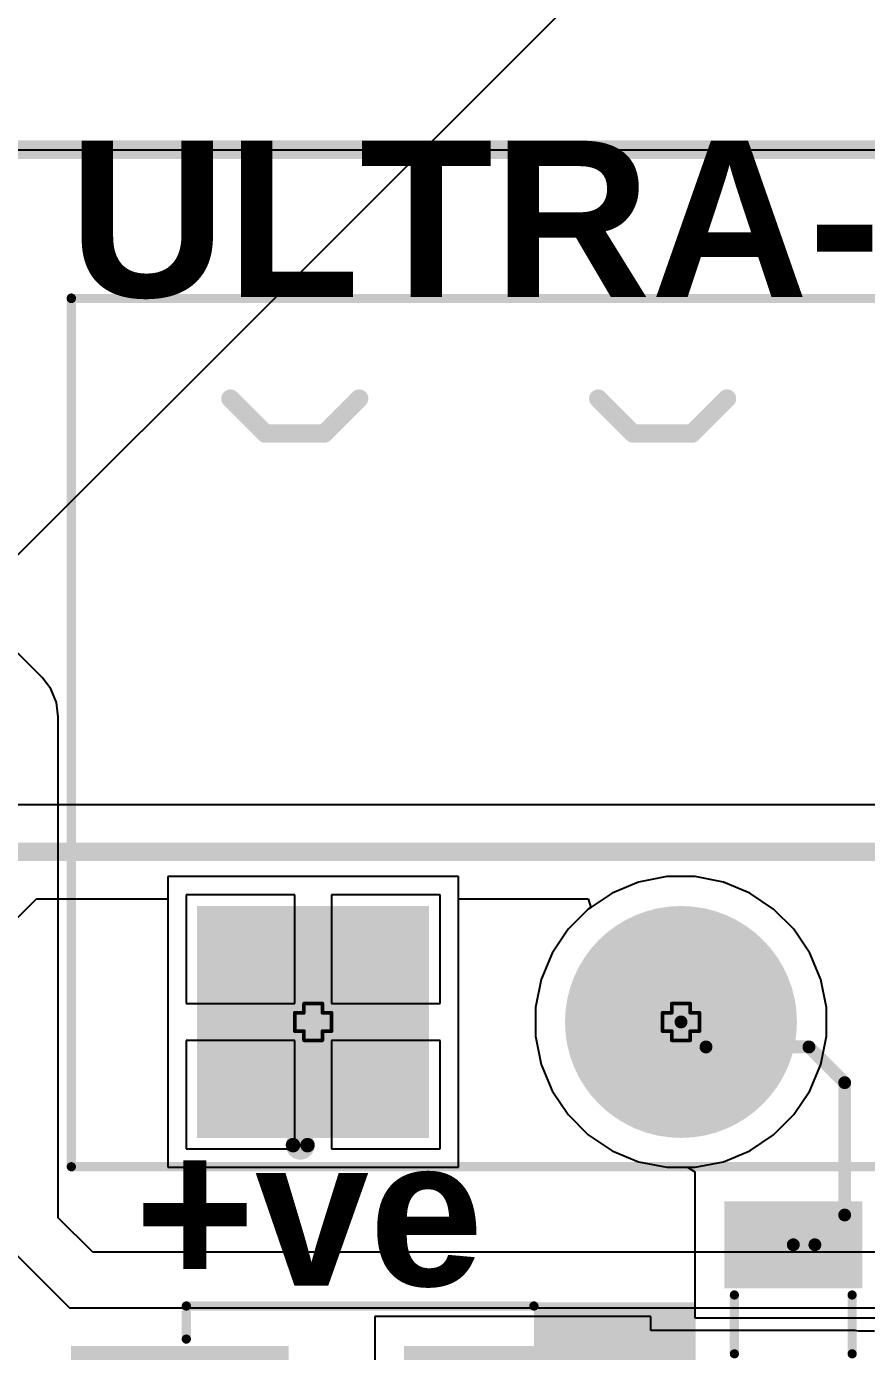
# Model space of a CAD drawing. Header units: inches. Extents: x -3 to 5437, y -3 to 5435.
# Drawn here: x 112.8 to 124.4, y 104.62 to 122.92 of the extents above; entities that cross this region are included whole.
import ezdxf

# ---------------------------------------------------------------- set-up
doc = ezdxf.new("R2010")
doc.units = ezdxf.units.IN
for name, color, linetype in [('Board Outline', 216, 'Continuous'), ('Bottom Layer', 5, 'Continuous'), ('Bottom Solder', 6, 'Continuous'), ('Drill Drawing', 1, 'Continuous'), ('GND', 16, 'Continuous'), ('Multi-Layer', 9, 'Continuous'), ('Pad Holes', 156, 'Continuous'), ('PWR', 76, 'Continuous'), ('Top Layer', 1, 'Continuous'), ('Top Overlay', 2, 'Continuous'), ('Top Paste', 8, 'Continuous'), ('Top Solder', 216, 'Continuous')]:
    doc.layers.add(name, color=color, linetype=linetype)
doc.styles.add('Arial_Bold', font='', dxfattribs={"height": 0.2})
doc.styles.get('Arial_Bold').set_extended_font_data('Arial', bold=True)

# ---------------------------------------------------------------- blocks, each defined once
blk = doc.blocks.new('F____0805_114')
at = {"layer": 'Top Layer'}
for points in [[(-0.6, -0.85), (-1.6, -0.85), (-1.6, 0.85), (-0.6, 0.85)], [(1.6, -0.85), (0.6, -0.85), (0.6, 0.85), (1.6, 0.85)]]:
    blk.add_hatch(color=1, dxfattribs=at).paths.add_polyline_path(points)
at = {"layer": 'Top Paste'}
for points in [[(-0.6, -0.85), (-1.6, -0.85), (-1.6, 0.85), (-0.6, 0.85)], [(1.6, -0.85), (0.6, -0.85), (0.6, 0.85), (1.6, 0.85)]]:
    blk.add_hatch(color=8, dxfattribs=at).paths.add_polyline_path(points)
at = {"layer": 'Top Solder'}
for points in [[(-0.498, -0.952), (-1.702, -0.952), (-1.702, 0.952), (-0.498, 0.952)], [(1.702, -0.952), (0.498, -0.952), (0.498, 0.952), (1.702, 0.952)]]:
    blk.add_hatch(color=216, dxfattribs=at).paths.add_polyline_path(points)
at = {"layer": 'Top Overlay'}
for points in [[(-0.406, 0.813, 0.127, 0.127, 0), (0.406, 0.813, 0.127, 0.127, 0)], [(-0.406, -0.813, 0.127, 0.127, 0), (0.406, -0.813, 0.127, 0.127, 0)]]:
    blk.add_lwpolyline(points, format="xyseb", dxfattribs=at)
for points in [[(-0.438, 0.813, 0.0635, 0.0635, 1), (-0.375, 0.813, 0.0635, 0.0635, 1)], [(0.375, 0.813, 0.0635, 0.0635, 1), (0.438, 0.813, 0.0635, 0.0635, 1)], [(-0.438, -0.813, 0.0635, 0.0635, 1), (-0.375, -0.813, 0.0635, 0.0635, 1)], [(0.375, -0.813, 0.0635, 0.0635, 1), (0.438, -0.813, 0.0635, 0.0635, 1)]]:
    blk.add_lwpolyline(points, format="xyseb", close=True, dxfattribs=at)
blk = doc.blocks.new('SMB__116')
at = {"layer": 'Top Layer'}
for points in [[(-3.7, -1.2), (-3.7, 1.2), (-0.9, 1.2), (-0.9, -1.2)], [(0.9, -1.2), (0.9, 1.2), (3.7, 1.2), (3.7, -1.2)]]:
    blk.add_hatch(color=1, dxfattribs=at).paths.add_polyline_path(points)
at = {"layer": 'Top Overlay'}
for points in [[(2.591, 1.245), (4.826, 1.245), (4.826, 1.905), (2.591, 1.905)], [(3.734, -1.651), (4.826, -1.651), (4.826, 1.346), (3.734, 1.346)], [(2.591, -1.905), (4.826, -1.905), (4.826, -1.245), (2.591, -1.245)]]:
    blk.add_hatch(color=2, dxfattribs=at).paths.add_polyline_path(points)
at = {"layer": 'Top Paste'}
for points in [[(-3.7, -1.2), (-3.7, 1.2), (-0.9, 1.2), (-0.9, -1.2)], [(0.9, -1.2), (0.9, 1.2), (3.7, 1.2), (3.7, -1.2)]]:
    blk.add_hatch(color=8, dxfattribs=at).paths.add_polyline_path(points)
at = {"layer": 'Top Solder'}
for points in [[(-3.802, -1.302), (-3.802, 1.302), (-0.798, 1.302), (-0.798, -1.302)], [(0.798, -1.302), (0.798, 1.302), (3.802, 1.302), (3.802, -1.302)]]:
    blk.add_hatch(color=216, dxfattribs=at).paths.add_polyline_path(points)
at = {"layer": 'Top Overlay'}
for points in [[(-2.21, 1.854, 0.127, 0.127, 0), (2.591, 1.854, 0.127, 0.127, 0)], [(-2.21, 1.397, 0.127, 0.127, 0), (-2.21, 1.854, 0.127, 0.127, 0)], [(-2.21, -1.854, 0.127, 0.127, 0), (-2.21, -1.397, 0.127, 0.127, 0)], [(-2.21, -1.854, 0.127, 0.127, 0), (2.591, -1.854, 0.127, 0.127, 0)]]:
    blk.add_lwpolyline(points, format="xyseb", dxfattribs=at)
for points in [[(-2.242, 1.854, 0.0635, 0.0635, 1), (-2.178, 1.854, 0.0635, 0.0635, 1)], [(-2.242, 1.854, 0.0635, 0.0635, 1), (-2.178, 1.854, 0.0635, 0.0635, 1)], [(2.559, 1.854, 0.0635, 0.0635, 1), (2.623, 1.854, 0.0635, 0.0635, 1)], [(-2.242, 1.397, 0.0635, 0.0635, 1), (-2.178, 1.397, 0.0635, 0.0635, 1)], [(-2.242, -1.397, 0.0635, 0.0635, 1), (-2.178, -1.397, 0.0635, 0.0635, 1)], [(-2.242, -1.854, 0.0635, 0.0635, 1), (-2.178, -1.854, 0.0635, 0.0635, 1)], [(-2.242, -1.854, 0.0635, 0.0635, 1), (-2.178, -1.854, 0.0635, 0.0635, 1)], [(2.559, -1.854, 0.0635, 0.0635, 1), (2.623, -1.854, 0.0635, 0.0635, 1)]]:
    blk.add_lwpolyline(points, format="xyseb", close=True, dxfattribs=at)
blk = doc.blocks.new('TBP01R1_508_04BE_118')
at = {"layer": 'Bottom Layer'}
blk.add_hatch(color=5, dxfattribs=at).paths.add_polyline_path([(-6.58, 1.5), (-3.58, 1.5), (-3.58, -1.5), (-6.58, -1.5)])
h = blk.add_hatch(color=5, dxfattribs=at)
edge = h.paths.add_edge_path()
edge.add_arc((0, 0), 1.5, 0, 360)
h = blk.add_hatch(color=5, dxfattribs=at)
edge = h.paths.add_edge_path()
edge.add_arc((5.08, 0), 1.5, 0, 360)
h = blk.add_hatch(color=5, dxfattribs=at)
edge = h.paths.add_edge_path()
edge.add_arc((10.16, 0), 1.5, 0, 360)
at = {"layer": 'Bottom Solder'}
blk.add_hatch(color=6, dxfattribs=at).paths.add_polyline_path([(-6.682, 1.602), (-3.478, 1.602), (-3.478, -1.602), (-6.682, -1.602)])
h = blk.add_hatch(color=6, dxfattribs=at)
edge = h.paths.add_edge_path()
edge.add_arc((0, 0), 1.602, 0, 360)
h = blk.add_hatch(color=6, dxfattribs=at)
edge = h.paths.add_edge_path()
edge.add_arc((5.08, 0), 1.602, 0, 360)
h = blk.add_hatch(color=6, dxfattribs=at)
edge = h.paths.add_edge_path()
edge.add_arc((10.16, 0), 1.602, 0, 360)
at = {"layer": 'GND'}
blk.add_hatch(color=16, dxfattribs=at).paths.add_polyline_path([(-6.58, 1.5), (-3.58, 1.5), (-3.58, -1.5), (-6.58, -1.5)])
h = blk.add_hatch(color=16, dxfattribs=at)
edge = h.paths.add_edge_path()
edge.add_arc((0, 0), 1.5, 0, 360)
h = blk.add_hatch(color=16, dxfattribs=at)
edge = h.paths.add_edge_path()
edge.add_arc((5.08, 0), 1.5, 0, 360)
h = blk.add_hatch(color=16, dxfattribs=at)
edge = h.paths.add_edge_path()
edge.add_arc((10.16, 0), 1.5, 0, 360)
at = {"layer": 'Multi-Layer'}
blk.add_hatch(color=9, dxfattribs=at).paths.add_polyline_path([(-6.58, 1.5), (-3.58, 1.5), (-3.58, -1.5), (-6.58, -1.5)])
h = blk.add_hatch(color=9, dxfattribs=at)
edge = h.paths.add_edge_path()
edge.add_arc((0, 0), 1.5, 0, 360)
h = blk.add_hatch(color=9, dxfattribs=at)
edge = h.paths.add_edge_path()
edge.add_arc((5.08, 0), 1.5, 0, 360)
h = blk.add_hatch(color=9, dxfattribs=at)
edge = h.paths.add_edge_path()
edge.add_arc((10.16, 0), 1.5, 0, 360)
at = {"layer": 'Pad Holes'}
h = blk.add_hatch(color=7, dxfattribs=at)
edge = h.paths.add_edge_path()
edge.add_arc((-5.08, 0), 0.85, 0, 360)
h = blk.add_hatch(color=7, dxfattribs=at)
edge = h.paths.add_edge_path()
edge.add_arc((0, 0), 0.85, 0, 360)
h = blk.add_hatch(color=7, dxfattribs=at)
edge = h.paths.add_edge_path()
edge.add_arc((5.08, 0), 0.85, 0, 360)
h = blk.add_hatch(color=7, dxfattribs=at)
edge = h.paths.add_edge_path()
edge.add_arc((10.16, 0), 0.85, 0, 360)
at = {"layer": 'PWR'}
blk.add_hatch(color=76, dxfattribs=at).paths.add_polyline_path([(-6.58, 1.5), (-3.58, 1.5), (-3.58, -1.5), (-6.58, -1.5)])
h = blk.add_hatch(color=76, dxfattribs=at)
edge = h.paths.add_edge_path()
edge.add_arc((0, 0), 1.5, 0, 360)
h = blk.add_hatch(color=76, dxfattribs=at)
edge = h.paths.add_edge_path()
edge.add_arc((5.08, 0), 1.5, 0, 360)
h = blk.add_hatch(color=76, dxfattribs=at)
edge = h.paths.add_edge_path()
edge.add_arc((10.16, 0), 1.5, 0, 360)
at = {"layer": 'Top Layer'}
blk.add_hatch(color=1, dxfattribs=at).paths.add_polyline_path([(-6.58, 1.5), (-3.58, 1.5), (-3.58, -1.5), (-6.58, -1.5)])
h = blk.add_hatch(color=1, dxfattribs=at)
edge = h.paths.add_edge_path()
edge.add_arc((0, 0), 1.5, 0, 360)
h = blk.add_hatch(color=1, dxfattribs=at)
edge = h.paths.add_edge_path()
edge.add_arc((5.08, 0), 1.5, 0, 360)
h = blk.add_hatch(color=1, dxfattribs=at)
edge = h.paths.add_edge_path()
edge.add_arc((10.16, 0), 1.5, 0, 360)
at = {"layer": 'Top Solder'}
blk.add_hatch(color=216, dxfattribs=at).paths.add_polyline_path([(-6.682, 1.602), (-3.478, 1.602), (-3.478, -1.602), (-6.682, -1.602)])
h = blk.add_hatch(color=216, dxfattribs=at)
edge = h.paths.add_edge_path()
edge.add_arc((0, 0), 1.602, 0, 360)
h = blk.add_hatch(color=216, dxfattribs=at)
edge = h.paths.add_edge_path()
edge.add_arc((5.08, 0), 1.602, 0, 360)
h = blk.add_hatch(color=216, dxfattribs=at)
edge = h.paths.add_edge_path()
edge.add_arc((10.16, 0), 1.602, 0, 360)
at = {"layer": 'Top Overlay'}
for points in [[(-8.42, -2, 0.127, 0.127, 0), (-8.42, 10, 0.127, 0.127, 0)], [(-8.42, 9.994, 0.127, 0.127, 0), (13.494, 9.994, 0.127, 0.127, 0)], [(13.5, -1.994, 0.127, 0.127, 0), (13.5, 10, 0.127, 0.127, 0)], [(-6.223, 8.611, 0.254, 0.254, 0), (-5.74, 8.128, 0.254, 0.254, 0)], [(-4.928, 8.128, 0.254, 0.254, 0), (-4.445, 8.611, 0.254, 0.254, 0)], [(-1.143, 8.611, 0.254, 0.254, 0), (-0.66, 8.128, 0.254, 0.254, 0)], [(0.152, 8.128, 0.254, 0.254, 0), (0.635, 8.611, 0.254, 0.254, 0)], [(3.937, 8.611, 0.254, 0.254, 0), (4.42, 8.128, 0.254, 0.254, 0)], [(5.232, 8.128, 0.254, 0.254, 0), (5.715, 8.611, 0.254, 0.254, 0)], [(9.017, 8.611, 0.254, 0.254, 0), (9.5, 8.128, 0.254, 0.254, 0)], [(10.312, 8.128, 0.254, 0.254, 0), (10.795, 8.611, 0.254, 0.254, 0)], [(-5.74, 8.128, 0.254, 0.254, 0), (-4.928, 8.128, 0.254, 0.254, 0)], [(-0.66, 8.128, 0.254, 0.254, 0), (0.152, 8.128, 0.254, 0.254, 0)], [(4.42, 8.128, 0.254, 0.254, 0), (5.232, 8.128, 0.254, 0.254, 0)], [(9.5, 8.128, 0.254, 0.254, 0), (10.312, 8.128, 0.254, 0.254, 0)], [(-8.42, -2, 0.127, 0.127, 0), (13.494, -2, 0.127, 0.127, 0)], [(13.494, -2, 0.127, 0.127, 0), (13.5, -1.994, 0.127, 0.127, 0)]]:
    blk.add_lwpolyline(points, format="xyseb", dxfattribs=at)
for points in [[(-8.452, 10, 0.0635, 0.0635, 1), (-8.388, 10, 0.0635, 0.0635, 1)], [(-8.452, 9.994, 0.0635, 0.0635, 1), (-8.388, 9.994, 0.0635, 0.0635, 1)], [(13.462, 9.994, 0.0635, 0.0635, 1), (13.526, 9.994, 0.0635, 0.0635, 1)], [(13.468, 10, 0.0635, 0.0635, 1), (13.532, 10, 0.0635, 0.0635, 1)], [(-6.286, 8.611, 0.127, 0.127, 1), (-6.16, 8.611, 0.127, 0.127, 1)], [(-4.508, 8.611, 0.127, 0.127, 1), (-4.381, 8.611, 0.127, 0.127, 1)], [(-1.206, 8.611, 0.127, 0.127, 1), (-1.079, 8.611, 0.127, 0.127, 1)], [(0.571, 8.611, 0.127, 0.127, 1), (0.699, 8.611, 0.127, 0.127, 1)], [(3.873, 8.611, 0.127, 0.127, 1), (4, 8.611, 0.127, 0.127, 1)], [(5.652, 8.611, 0.127, 0.127, 1), (5.779, 8.611, 0.127, 0.127, 1)], [(8.953, 8.611, 0.127, 0.127, 1), (9.08, 8.611, 0.127, 0.127, 1)], [(10.732, 8.611, 0.127, 0.127, 1), (10.858, 8.611, 0.127, 0.127, 1)], [(-5.804, 8.128, 0.127, 0.127, 1), (-5.677, 8.128, 0.127, 0.127, 1)], [(-5.804, 8.128, 0.127, 0.127, 1), (-5.677, 8.128, 0.127, 0.127, 1)], [(-4.991, 8.128, 0.127, 0.127, 1), (-4.864, 8.128, 0.127, 0.127, 1)], [(-4.991, 8.128, 0.127, 0.127, 1), (-4.864, 8.128, 0.127, 0.127, 1)], [(-0.724, 8.128, 0.127, 0.127, 1), (-0.597, 8.128, 0.127, 0.127, 1)], [(-0.724, 8.128, 0.127, 0.127, 1), (-0.597, 8.128, 0.127, 0.127, 1)], [(0.089, 8.128, 0.127, 0.127, 1), (0.216, 8.128, 0.127, 0.127, 1)], [(0.089, 8.128, 0.127, 0.127, 1), (0.216, 8.128, 0.127, 0.127, 1)], [(4.356, 8.128, 0.127, 0.127, 1), (4.483, 8.128, 0.127, 0.127, 1)], [(4.356, 8.128, 0.127, 0.127, 1), (4.483, 8.128, 0.127, 0.127, 1)], [(5.169, 8.128, 0.127, 0.127, 1), (5.296, 8.128, 0.127, 0.127, 1)], [(5.169, 8.128, 0.127, 0.127, 1), (5.296, 8.128, 0.127, 0.127, 1)], [(9.436, 8.128, 0.127, 0.127, 1), (9.563, 8.128, 0.127, 0.127, 1)], [(9.436, 8.128, 0.127, 0.127, 1), (9.563, 8.128, 0.127, 0.127, 1)], [(10.249, 8.128, 0.127, 0.127, 1), (10.376, 8.128, 0.127, 0.127, 1)], [(10.249, 8.128, 0.127, 0.127, 1), (10.376, 8.128, 0.127, 0.127, 1)], [(-5.158, -1.702, 0.2, 0.2, 1), (-5.358, -1.702, 0.2, 0.2, 1)], [(-5.408, -1.702, 0.1, 0.1, 1), (-5.308, -1.702, 0.1, 0.1, 1)], [(-5.208, -1.702, 0.1, 0.1, 1), (-5.108, -1.702, 0.1, 0.1, 1)], [(-8.452, -2, 0.0635, 0.0635, 1), (-8.388, -2, 0.0635, 0.0635, 1)], [(-8.452, -2, 0.0635, 0.0635, 1), (-8.388, -2, 0.0635, 0.0635, 1)], [(13.462, -2, 0.0635, 0.0635, 1), (13.526, -2, 0.0635, 0.0635, 1)], [(13.462, -2, 0.0635, 0.0635, 1), (13.526, -2, 0.0635, 0.0635, 1)], [(13.468, -1.994, 0.0635, 0.0635, 1), (13.532, -1.994, 0.0635, 0.0635, 1)], [(13.468, -1.994, 0.0635, 0.0635, 1), (13.532, -1.994, 0.0635, 0.0635, 1)]]:
    blk.add_lwpolyline(points, format="xyseb", close=True, dxfattribs=at)

msp = doc.modelspace()

# ---------------------------------------------------------------- linework, layer by layer
at = {"layer": 'Board Outline'}
msp.add_lwpolyline([(-2.777, 121.22, 0.254, 0.254, 0), (202.223, 121.22, 0.254, 0.254, 0)], format="xyseb", dxfattribs=at)
at = {"layer": 'Bottom Layer'}
for p, q in [((50.23, 121.22), (198.678, 121.22)), ((118.768, 111.178), (114.752, 111.178)), ((114.752, 111.178), (114.752, 107.162)), ((118.768, 107.162), (118.768, 111.178)), ((121.643, 111.178), (121.255, 111.101)), ((122.038, 111.178), (121.643, 111.178)), ((122.426, 111.101), (122.038, 111.178)), ((120.889, 110.95), (120.56, 110.73)), ((121.255, 111.101), (120.889, 110.95)), ((122.792, 110.95), (122.426, 111.101)), ((123.12, 110.73), (122.792, 110.95)), ((120.56, 110.73), (120.281, 110.45)), ((123.4, 110.45), (123.12, 110.73)), ((120.281, 110.45), (120.061, 110.121)), ((123.62, 110.121), (123.4, 110.45)), ((120.061, 110.121), (119.91, 109.756)), ((123.771, 109.756), (123.62, 110.121)), ((119.91, 109.756), (119.832, 109.368)), ((123.848, 109.368), (123.771, 109.756)), ((119.832, 109.368), (119.832, 108.972)), ((123.848, 108.972), (123.848, 109.368)), ((119.832, 108.972), (119.91, 108.584)), ((123.771, 108.584), (123.848, 108.972)), ((119.91, 108.584), (120.061, 108.219)), ((123.62, 108.219), (123.771, 108.584)), ((120.061, 108.219), (120.281, 107.89)), ((123.4, 107.89), (123.62, 108.219)), ((120.281, 107.89), (120.56, 107.61)), ((123.12, 107.61), (123.4, 107.89)), ((120.56, 107.61), (120.889, 107.391)), ((122.792, 107.391), (123.12, 107.61)), ((120.889, 107.391), (121.255, 107.239)), ((122.426, 107.239), (122.792, 107.391)), ((114.752, 107.162), (118.768, 107.162)), ((121.255, 107.239), (121.643, 107.162)), ((121.643, 107.162), (122.038, 107.162)), ((122.038, 107.162), (122.426, 107.239))]:
    msp.add_line(p, q, dxfattribs=at)
at = {"layer": 'Bottom Solder'}
msp.add_line((0.338, 3.382), (5436.901, 5435.166), dxfattribs=at)
at = {"layer": 'Drill Drawing'}
for points in [[(116.506, 109.043, 0.0508, 0.0508, 0), (116.506, 109.297, 0.0508, 0.0508, 0)], [(116.506, 109.297, 0.0508, 0.0508, 0), (116.633, 109.297, 0.0508, 0.0508, 0)], [(116.633, 109.297, 0.0508, 0.0508, 0), (116.633, 109.424, 0.0508, 0.0508, 0)], [(116.633, 109.424, 0.0508, 0.0508, 0), (116.887, 109.424, 0.0508, 0.0508, 0)], [(116.887, 109.297, 0.0508, 0.0508, 0), (116.887, 109.424, 0.0508, 0.0508, 0)], [(116.887, 109.297, 0.0508, 0.0508, 0), (117.014, 109.297, 0.0508, 0.0508, 0)], [(117.014, 109.043, 0.0508, 0.0508, 0), (117.014, 109.297, 0.0508, 0.0508, 0)], [(121.586, 109.043, 0.0508, 0.0508, 0), (121.586, 109.297, 0.0508, 0.0508, 0)], [(121.586, 109.297, 0.0508, 0.0508, 0), (121.713, 109.297, 0.0508, 0.0508, 0)], [(121.713, 109.297, 0.0508, 0.0508, 0), (121.713, 109.424, 0.0508, 0.0508, 0)], [(121.713, 109.424, 0.0508, 0.0508, 0), (121.967, 109.424, 0.0508, 0.0508, 0)], [(121.967, 109.297, 0.0508, 0.0508, 0), (121.967, 109.424, 0.0508, 0.0508, 0)], [(121.967, 109.297, 0.0508, 0.0508, 0), (122.094, 109.297, 0.0508, 0.0508, 0)], [(122.094, 109.043, 0.0508, 0.0508, 0), (122.094, 109.297, 0.0508, 0.0508, 0)], [(116.506, 109.043, 0.0508, 0.0508, 0), (116.633, 109.043, 0.0508, 0.0508, 0)], [(116.633, 108.916, 0.0508, 0.0508, 0), (116.633, 109.043, 0.0508, 0.0508, 0)], [(116.633, 108.916, 0.0508, 0.0508, 0), (116.887, 108.916, 0.0508, 0.0508, 0)], [(116.887, 109.043, 0.0508, 0.0508, 0), (117.014, 109.043, 0.0508, 0.0508, 0)], [(116.887, 108.916, 0.0508, 0.0508, 0), (116.887, 109.043, 0.0508, 0.0508, 0)], [(121.586, 109.043, 0.0508, 0.0508, 0), (121.713, 109.043, 0.0508, 0.0508, 0)], [(121.713, 108.916, 0.0508, 0.0508, 0), (121.713, 109.043, 0.0508, 0.0508, 0)], [(121.713, 108.916, 0.0508, 0.0508, 0), (121.967, 108.916, 0.0508, 0.0508, 0)], [(121.967, 109.043, 0.0508, 0.0508, 0), (122.094, 109.043, 0.0508, 0.0508, 0)], [(121.967, 108.916, 0.0508, 0.0508, 0), (121.967, 109.043, 0.0508, 0.0508, 0)]]:
    msp.add_lwpolyline(points, format="xyseb", dxfattribs=at)
for points in [[(116.494, 109.297, 0.0254, 0.0254, 1), (116.519, 109.297, 0.0254, 0.0254, 1)], [(116.494, 109.297, 0.0254, 0.0254, 1), (116.519, 109.297, 0.0254, 0.0254, 1)], [(116.621, 109.424, 0.0254, 0.0254, 1), (116.646, 109.424, 0.0254, 0.0254, 1)], [(116.621, 109.424, 0.0254, 0.0254, 1), (116.646, 109.424, 0.0254, 0.0254, 1)], [(116.621, 109.297, 0.0254, 0.0254, 1), (116.646, 109.297, 0.0254, 0.0254, 1)], [(116.621, 109.297, 0.0254, 0.0254, 1), (116.646, 109.297, 0.0254, 0.0254, 1)], [(116.875, 109.424, 0.0254, 0.0254, 1), (116.9, 109.424, 0.0254, 0.0254, 1)], [(116.875, 109.424, 0.0254, 0.0254, 1), (116.9, 109.424, 0.0254, 0.0254, 1)], [(116.875, 109.297, 0.0254, 0.0254, 1), (116.9, 109.297, 0.0254, 0.0254, 1)], [(116.875, 109.297, 0.0254, 0.0254, 1), (116.9, 109.297, 0.0254, 0.0254, 1)], [(117.002, 109.297, 0.0254, 0.0254, 1), (117.027, 109.297, 0.0254, 0.0254, 1)], [(117.002, 109.297, 0.0254, 0.0254, 1), (117.027, 109.297, 0.0254, 0.0254, 1)], [(121.574, 109.297, 0.0254, 0.0254, 1), (121.599, 109.297, 0.0254, 0.0254, 1)], [(121.574, 109.297, 0.0254, 0.0254, 1), (121.599, 109.297, 0.0254, 0.0254, 1)], [(121.701, 109.424, 0.0254, 0.0254, 1), (121.726, 109.424, 0.0254, 0.0254, 1)], [(121.701, 109.424, 0.0254, 0.0254, 1), (121.726, 109.424, 0.0254, 0.0254, 1)], [(121.701, 109.297, 0.0254, 0.0254, 1), (121.726, 109.297, 0.0254, 0.0254, 1)], [(121.701, 109.297, 0.0254, 0.0254, 1), (121.726, 109.297, 0.0254, 0.0254, 1)], [(121.955, 109.424, 0.0254, 0.0254, 1), (121.98, 109.424, 0.0254, 0.0254, 1)], [(121.955, 109.424, 0.0254, 0.0254, 1), (121.98, 109.424, 0.0254, 0.0254, 1)], [(121.955, 109.297, 0.0254, 0.0254, 1), (121.98, 109.297, 0.0254, 0.0254, 1)], [(121.955, 109.297, 0.0254, 0.0254, 1), (121.98, 109.297, 0.0254, 0.0254, 1)], [(122.082, 109.297, 0.0254, 0.0254, 1), (122.107, 109.297, 0.0254, 0.0254, 1)], [(122.082, 109.297, 0.0254, 0.0254, 1), (122.107, 109.297, 0.0254, 0.0254, 1)], [(116.494, 109.043, 0.0254, 0.0254, 1), (116.519, 109.043, 0.0254, 0.0254, 1)], [(116.494, 109.043, 0.0254, 0.0254, 1), (116.519, 109.043, 0.0254, 0.0254, 1)], [(116.621, 109.043, 0.0254, 0.0254, 1), (116.646, 109.043, 0.0254, 0.0254, 1)], [(116.621, 109.043, 0.0254, 0.0254, 1), (116.646, 109.043, 0.0254, 0.0254, 1)], [(116.621, 108.916, 0.0254, 0.0254, 1), (116.646, 108.916, 0.0254, 0.0254, 1)], [(116.621, 108.916, 0.0254, 0.0254, 1), (116.646, 108.916, 0.0254, 0.0254, 1)], [(116.875, 109.043, 0.0254, 0.0254, 1), (116.9, 109.043, 0.0254, 0.0254, 1)], [(116.875, 109.043, 0.0254, 0.0254, 1), (116.9, 109.043, 0.0254, 0.0254, 1)], [(116.875, 108.916, 0.0254, 0.0254, 1), (116.9, 108.916, 0.0254, 0.0254, 1)], [(116.875, 108.916, 0.0254, 0.0254, 1), (116.9, 108.916, 0.0254, 0.0254, 1)], [(117.002, 109.043, 0.0254, 0.0254, 1), (117.027, 109.043, 0.0254, 0.0254, 1)], [(117.002, 109.043, 0.0254, 0.0254, 1), (117.027, 109.043, 0.0254, 0.0254, 1)], [(121.574, 109.043, 0.0254, 0.0254, 1), (121.599, 109.043, 0.0254, 0.0254, 1)], [(121.574, 109.043, 0.0254, 0.0254, 1), (121.599, 109.043, 0.0254, 0.0254, 1)], [(121.701, 109.043, 0.0254, 0.0254, 1), (121.726, 109.043, 0.0254, 0.0254, 1)], [(121.701, 109.043, 0.0254, 0.0254, 1), (121.726, 109.043, 0.0254, 0.0254, 1)], [(121.701, 108.916, 0.0254, 0.0254, 1), (121.726, 108.916, 0.0254, 0.0254, 1)], [(121.701, 108.916, 0.0254, 0.0254, 1), (121.726, 108.916, 0.0254, 0.0254, 1)], [(121.955, 109.043, 0.0254, 0.0254, 1), (121.98, 109.043, 0.0254, 0.0254, 1)], [(121.955, 109.043, 0.0254, 0.0254, 1), (121.98, 109.043, 0.0254, 0.0254, 1)], [(121.955, 108.916, 0.0254, 0.0254, 1), (121.98, 108.916, 0.0254, 0.0254, 1)], [(121.955, 108.916, 0.0254, 0.0254, 1), (121.98, 108.916, 0.0254, 0.0254, 1)], [(122.082, 109.043, 0.0254, 0.0254, 1), (122.107, 109.043, 0.0254, 0.0254, 1)], [(122.082, 109.043, 0.0254, 0.0254, 1), (122.107, 109.043, 0.0254, 0.0254, 1)]]:
    msp.add_lwpolyline(points, format="xyseb", close=True, dxfattribs=at)
at = {"layer": 'GND'}
for p, q in [((50.23, 121.22), (198.431, 121.22)), ((118.768, 111.178), (114.752, 111.178)), ((114.752, 111.178), (114.752, 107.162)), ((118.768, 107.162), (118.768, 111.178)), ((121.643, 111.178), (121.255, 111.101)), ((122.038, 111.178), (121.643, 111.178)), ((122.426, 111.101), (122.038, 111.178)), ((120.889, 110.95), (120.56, 110.73)), ((121.255, 111.101), (120.889, 110.95)), ((122.792, 110.95), (122.426, 111.101)), ((123.12, 110.73), (122.792, 110.95)), ((120.56, 110.73), (120.281, 110.45)), ((123.4, 110.45), (123.12, 110.73)), ((120.281, 110.45), (120.061, 110.121)), ((123.62, 110.121), (123.4, 110.45)), ((120.061, 110.121), (119.91, 109.756)), ((123.771, 109.756), (123.62, 110.121)), ((119.91, 109.756), (119.832, 109.368)), ((123.848, 109.368), (123.771, 109.756)), ((119.832, 109.368), (119.832, 108.972)), ((123.848, 108.972), (123.848, 109.368)), ((119.832, 108.972), (119.91, 108.584)), ((123.771, 108.584), (123.848, 108.972)), ((119.91, 108.584), (120.061, 108.219)), ((123.62, 108.219), (123.771, 108.584)), ((120.061, 108.219), (120.281, 107.89)), ((123.4, 107.89), (123.62, 108.219)), ((120.281, 107.89), (120.56, 107.61)), ((123.12, 107.61), (123.4, 107.89)), ((120.56, 107.61), (120.889, 107.391)), ((122.792, 107.391), (123.12, 107.61)), ((120.889, 107.391), (121.255, 107.239)), ((122.426, 107.239), (122.792, 107.391)), ((114.752, 107.162), (118.768, 107.162)), ((121.255, 107.239), (121.643, 107.162)), ((121.643, 107.162), (122.038, 107.162)), ((122.038, 107.162), (122.426, 107.239))]:
    msp.add_line(p, q, dxfattribs=at)
at = {"layer": 'PWR'}
for p, q in [((50.23, 121.22), (197.84, 121.22)), ((113.015, 113.929), (111.948, 114.996)), ((113.137, 113.77), (113.015, 113.929)), ((113.214, 113.585), (113.137, 113.77)), ((113.24, 113.386), (113.214, 113.585)), ((113.24, 106.465), (113.24, 113.386)), ((113.24, 113.386), (113.24, 113.386)), ((121.643, 111.178), (121.255, 111.101)), ((122.038, 111.178), (121.643, 111.178)), ((122.426, 111.101), (122.038, 111.178)), ((116.506, 110.924), (115.006, 110.924)), ((115.006, 110.924), (115.006, 109.424)), ((116.506, 109.424), (116.506, 110.924)), ((118.514, 110.924), (117.014, 110.924)), ((117.014, 110.924), (117.014, 109.424)), ((118.514, 109.424), (118.514, 110.924)), ((120.889, 110.95), (120.56, 110.73)), ((121.255, 111.101), (120.889, 110.95)), ((122.792, 110.95), (122.426, 111.101)), ((123.12, 110.73), (122.792, 110.95)), ((120.56, 110.73), (120.281, 110.45)), ((123.4, 110.45), (123.12, 110.73)), ((120.281, 110.45), (120.061, 110.121)), ((123.62, 110.121), (123.4, 110.45)), ((120.061, 110.121), (119.91, 109.756)), ((123.771, 109.756), (123.62, 110.121)), ((119.91, 109.756), (119.832, 109.368)), ((123.848, 109.368), (123.771, 109.756)), ((115.006, 109.424), (116.506, 109.424)), ((117.014, 109.424), (118.514, 109.424)), ((119.832, 109.368), (119.832, 108.972)), ((123.848, 108.972), (123.848, 109.368)), ((116.506, 108.916), (115.006, 108.916)), ((115.006, 108.916), (115.006, 107.416)), ((116.506, 107.416), (116.506, 108.916)), ((118.514, 108.916), (117.014, 108.916)), ((117.014, 108.916), (117.014, 107.416)), ((118.514, 107.416), (118.514, 108.916)), ((119.832, 108.972), (119.91, 108.584)), ((123.771, 108.584), (123.848, 108.972)), ((119.91, 108.584), (120.061, 108.219)), ((123.62, 108.219), (123.771, 108.584)), ((120.061, 108.219), (120.281, 107.89)), ((123.4, 107.89), (123.62, 108.219)), ((120.281, 107.89), (120.56, 107.61)), ((123.12, 107.61), (123.4, 107.89)), ((120.56, 107.61), (120.889, 107.391)), ((122.792, 107.391), (123.12, 107.61)), ((115.006, 107.416), (116.506, 107.416)), ((117.014, 107.416), (118.514, 107.416)), ((120.889, 107.391), (121.255, 107.239)), ((122.426, 107.239), (122.792, 107.391)), ((121.255, 107.239), (121.643, 107.162)), ((121.643, 107.162), (122.038, 107.162)), ((122.038, 107.162), (122.426, 107.239)), ((113.716, 105.989), (113.24, 106.465)), ((112.471, 106.147), (113.397, 105.221)), ((133.833, 105.989), (113.716, 105.989)), ((113.397, 105.221), (134.151, 105.221))]:
    msp.add_line(p, q, dxfattribs=at)
at = {"layer": 'Top Layer'}
for p, q in [((50.23, 121.22), (138.189, 121.22)), ((168.641, 112.168), (112.668, 112.168)), ((112.255, 110.192), (112.937, 110.873)), ((112.937, 110.873), (114.752, 110.873)), ((114.752, 110.873), (114.752, 107.162)), ((118.768, 107.162), (118.768, 110.873)), ((118.768, 110.873), (120.557, 110.873)), ((120.557, 110.873), (120.593, 110.752)), ((120.593, 110.752), (120.56, 110.73)), ((120.56, 110.73), (120.281, 110.45)), ((120.281, 110.45), (120.061, 110.121)), ((120.061, 110.121), (119.91, 109.756)), ((119.91, 109.756), (119.832, 109.368)), ((119.832, 109.368), (119.832, 108.972)), ((119.832, 108.972), (119.91, 108.584)), ((119.91, 108.584), (120.061, 108.219)), ((120.061, 108.219), (120.281, 107.89)), ((120.281, 107.89), (120.56, 107.61)), ((120.56, 107.61), (120.889, 107.391)), ((120.889, 107.391), (121.255, 107.239)), ((114.752, 107.162), (118.768, 107.162)), ((121.255, 107.239), (121.643, 107.162)), ((121.643, 107.162), (121.932, 107.162)), ((121.932, 107.162), (122.033, 107.1)), ((122.033, 107.1), (122.033, 105.084)), ((121.426, 105.1), (117.61, 105.1)), ((117.61, 105.1), (117.61, 101.684)), ((121.426, 104.91), (121.426, 105.1)), ((122.033, 105.084), (126.771, 105.084)), ((124.241, 104.91), (121.426, 104.91)), ((124.291, 104.9), (124.241, 104.91)), ((124.513, 104.9), (124.291, 104.9))]:
    msp.add_line(p, q, dxfattribs=at)
for points in [[(112.668, 111.521, 0.254, 0.254, 0), (168.641, 111.521, 0.254, 0.254, 0)], [(121.84, 109.17, 0.178, 0.178, 0), (122.186, 108.825, 0.178, 0.178, 0)], [(122.186, 108.825, 0.178, 0.178, 0), (123.607, 108.825, 0.178, 0.178, 0)], [(123.607, 108.825, 0.178, 0.178, 0), (124.101, 108.331, 0.178, 0.178, 0)], [(124.101, 106.503, 0.178, 0.178, 0), (124.101, 108.331, 0.178, 0.178, 0)], [(123.69, 106.092, 0.178, 0.178, 0), (124.101, 106.503, 0.178, 0.178, 0)], [(123.391, 106.092, 0.178, 0.178, 0), (123.69, 106.092, 0.178, 0.178, 0)]]:
    msp.add_lwpolyline(points, format="xyseb", dxfattribs=at)
for points in [[(121.796, 109.17, 0.0889, 0.0889, 1), (121.885, 109.17, 0.0889, 0.0889, 1)], [(122.141, 108.825, 0.0889, 0.0889, 1), (122.23, 108.825, 0.0889, 0.0889, 1)], [(122.141, 108.825, 0.0889, 0.0889, 1), (122.23, 108.825, 0.0889, 0.0889, 1)], [(123.563, 108.825, 0.0889, 0.0889, 1), (123.652, 108.825, 0.0889, 0.0889, 1)], [(123.563, 108.825, 0.0889, 0.0889, 1), (123.652, 108.825, 0.0889, 0.0889, 1)], [(124.057, 108.331, 0.0889, 0.0889, 1), (124.145, 108.331, 0.0889, 0.0889, 1)], [(124.057, 108.331, 0.0889, 0.0889, 1), (124.145, 108.331, 0.0889, 0.0889, 1)], [(124.057, 106.503, 0.0889, 0.0889, 1), (124.145, 106.503, 0.0889, 0.0889, 1)], [(124.057, 106.503, 0.0889, 0.0889, 1), (124.145, 106.503, 0.0889, 0.0889, 1)], [(123.347, 106.092, 0.0889, 0.0889, 1), (123.436, 106.092, 0.0889, 0.0889, 1)], [(123.645, 106.092, 0.0889, 0.0889, 1), (123.734, 106.092, 0.0889, 0.0889, 1)], [(123.645, 106.092, 0.0889, 0.0889, 1), (123.734, 106.092, 0.0889, 0.0889, 1)]]:
    msp.add_lwpolyline(points, format="xyseb", close=True, dxfattribs=at)
at = {"layer": 'Top Solder'}
msp.add_line((0.338, 3.382), (5436.901, 5435.166), dxfattribs=at)

# ---------------------------------------------------------------- block references
for name, p in [('TBP01R1_508_04BE_118', (121.84, 109.17)), ('SMB__116', (117.218, 103.392))]:
    msp.add_blockref(name, p)
at = {"rotation": 90}
msp.add_blockref('F____0805_114', (123.391, 104.992), dxfattribs=at)

# ---------------------------------------------------------------- texts
at = {"layer": 'Top Overlay', "style": 'Arial_Bold'}
for s, height, p in [('ULTRA-SONIC', 2.159, (113.382, 119.185)), ('+ve', 2.032, (114.297, 105.525))]:
    msp.add_text(s, height=height, rotation=360, dxfattribs=at).set_placement(p)

doc.saveas('drawing.dxf')
